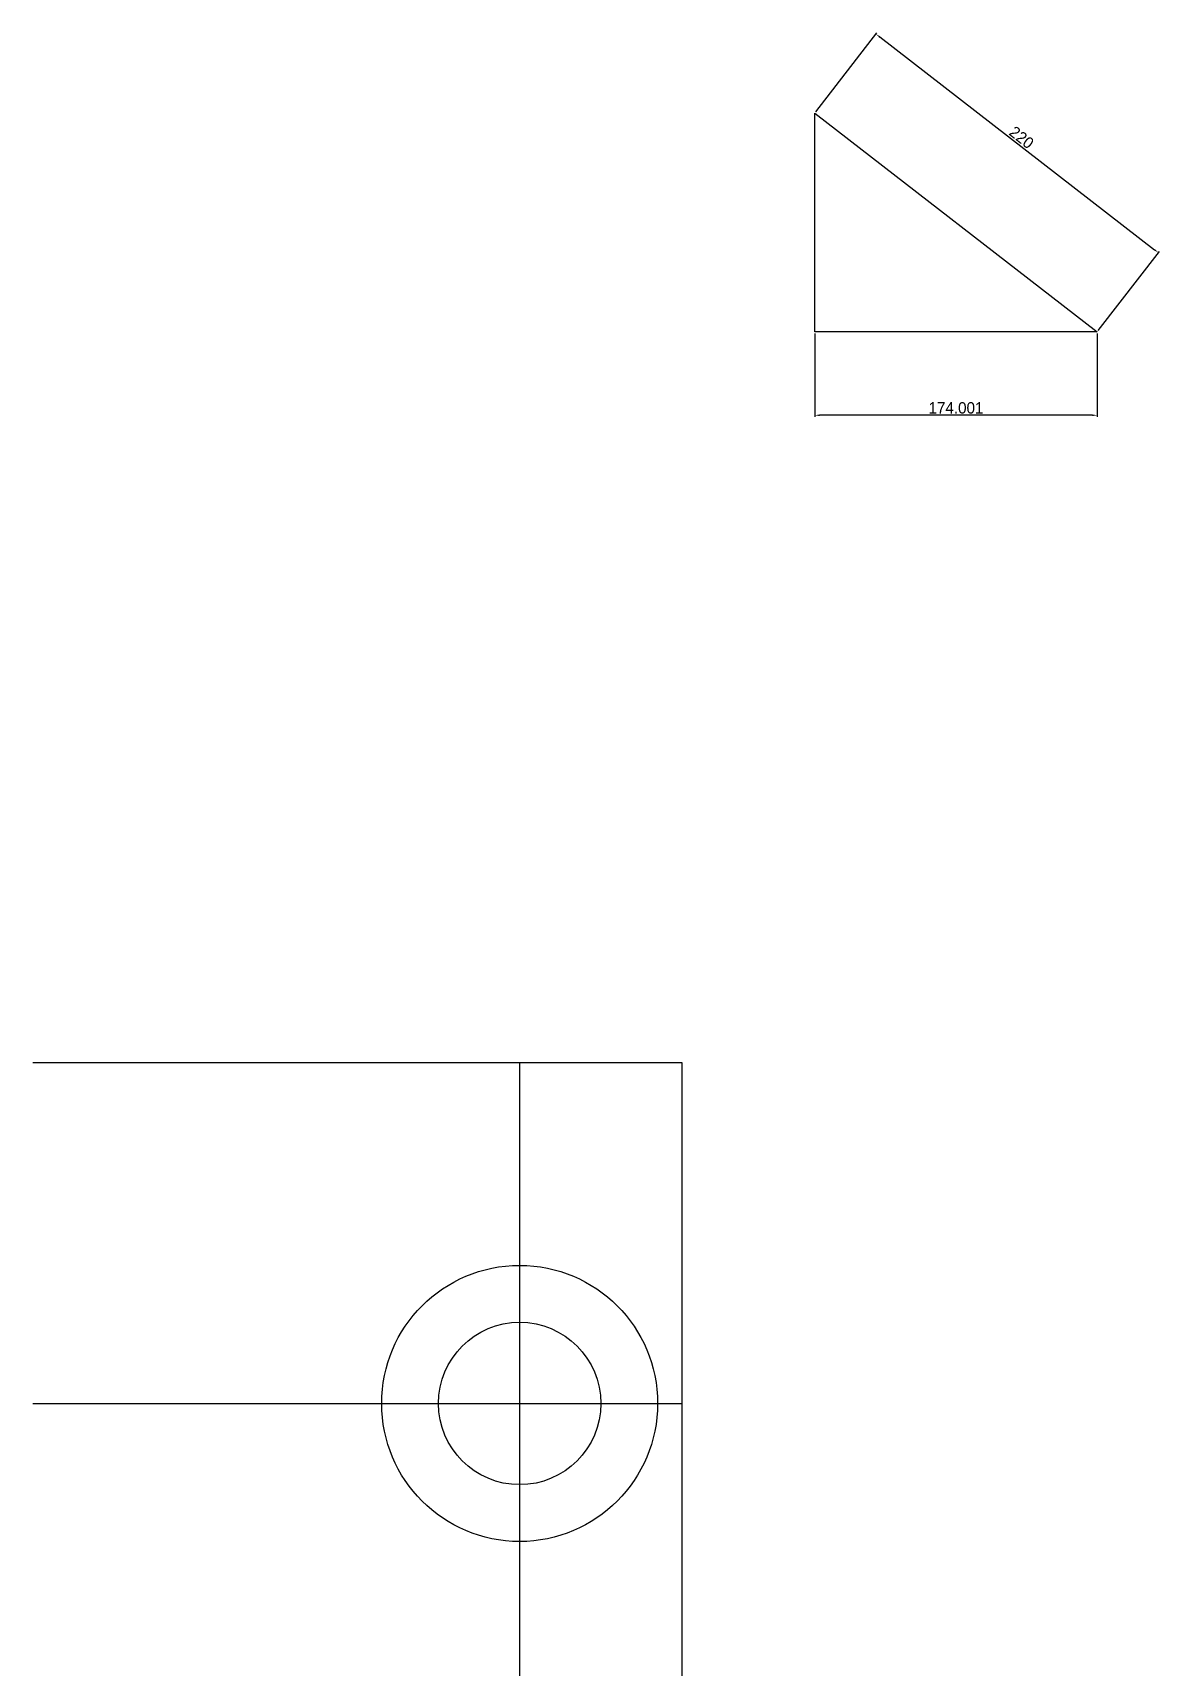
# Model space of a CAD drawing. Header units: millimetres. Extents: x -15418 to 43885, y -27590 to 23052.
# Drawn here: x 19808 to 20502, y -5208 to -4201 of the extents above; entities that cross this region are included whole.
import ezdxf

# ---------------------------------------------------------------- set-up
doc = ezdxf.new("R2010")
doc.units = ezdxf.units.MM
doc.header["$LTSCALE"] = 0.5
doc.layers.get('Defpoints').update_dxf_attribs({"color": 4})
doc.layers.add('Layer1', color=1, linetype='Continuous')
doc.dimstyles.new('ISO-25', dxfattribs={"dimtxt": 7, "dimasz": 3, "dimexe": 1, "dimexo": 1, "dimgap": 1, "dimtad": 1, "dimtoh": 1, "dimdec": 3, "dimdsep": 46, "dimtxsty": 'Standard', "dimcen": 2.5, "dimadec": 0, "dimazin": 0, "dimtfac": 1, "dimtdec": 3, "dimtmove": 0, "dimatfit": 3, "dimfxl": 1, "dimarcsym": 1})

# ---------------------------------------------------------------- blocks, each defined once
blk = doc.blocks.new('*D144')
at = {"layer": 'Defpoints', "color": 0, "transparency": 16777216}
for p in [(20290.1, -4250.6), (20501.8, -4336.6), (20464.1, -4385.3)]:
    blk.add_point(p, dxfattribs=at)
at = {"layer": 'Layer1', "color": 0, "lineweight": -2, "transparency": 16777216}
for p, q in [((20290.7, -4249.9), (20328.4, -4201.2)), ((20330.1, -4203.8), (20499.4, -4334.8)), ((20464.7, -4384.5), (20502.4, -4335.8))]:
    blk.add_line(p, q, dxfattribs=at)
at = {"layer": 'Layer1', "color": 0, "transparency": 16777216}
for points in [[(20330.4, -4203.4), (20329.8, -4204.2), (20327.8, -4202)], [(20499.7, -4334.4), (20499.1, -4335.2), (20501.8, -4336.6)]]:
    blk.add_solid(points, dxfattribs=at)
at = {"layer": 'Layer1', "color": 0, "transparency": 16777216, "insert": (20417.5, -4265.7), "char_height": 7, "attachment_point": 5, "rotation": 322.271}
blk.add_mtext('220', dxfattribs=at)
blk = doc.blocks.new('*D145')
at = {"layer": 'Defpoints', "color": 0, "transparency": 16777216}
for p in [(20290.1, -4385.3), (20464.1, -4385.3), (20290.1, -4436.7)]:
    blk.add_point(p, dxfattribs=at)
at = {"layer": 'Layer1', "color": 0, "lineweight": -2, "transparency": 16777216}
for p, q in [((20290.1, -4386.3), (20290.1, -4437.7)), ((20464.1, -4386.3), (20464.1, -4437.7)), ((20461.1, -4436.7), (20293.1, -4436.7))]:
    blk.add_line(p, q, dxfattribs=at)
at = {"layer": 'Layer1', "color": 0, "transparency": 16777216}
for points in [[(20293.1, -4436.2), (20293.1, -4437.2), (20290.1, -4436.7)], [(20461.1, -4436.2), (20461.1, -4437.2), (20464.1, -4436.7)]]:
    blk.add_solid(points, dxfattribs=at)
at = {"layer": 'Layer1', "color": 0, "transparency": 16777216, "insert": (20377.1, -4432.2), "char_height": 7, "attachment_point": 5}
blk.add_mtext('174.001', dxfattribs=at)

msp = doc.modelspace()

# ---------------------------------------------------------------- linework, layer by layer
at = {"layer": 'Layer1', "transparency": 33554661}
for p, q in [((20290.1061, -4250.6499), (20464.1072, -4385.274)), ((20290.1061, -4385.274), (20290.1061, -4250.6499)), ((20464.1072, -4385.274), (20290.1061, -4385.274)), ((19808.2981, -4835.0771), (20208.2981, -4835.0771)), ((20108.2981, -4835.0771), (20108.2981, -6421.0235)), ((20208.2981, -4835.0771), (20208.2981, -6421.0235)), ((19808.2981, -5045.0771), (20208.2981, -5045.0771))]:
    msp.add_line(p, q, dxfattribs=at)
for radius in [85, 50]:
    msp.add_circle((20108.2981, -5045.0771), radius, dxfattribs=at)

# ---------------------------------------------------------------- dimensions: what is measured, and where the dimension line sits
dim = msp.add_aligned_dim(p1=(20290.1061, -4250.6499), p2=(20464.1072, -4385.274), distance=61.5339, dimstyle='ISO-25', dxfattribs=at)
dim.commit()
dim.dimension.update_dxf_attribs({"geometry": '*D144', "text_midpoint": (20417.5146, -4265.7349)})
dim = msp.add_linear_dim(base=(20290.1061, -4436.7257), p1=(20464.1072, -4385.274), p2=(20290.1061, -4385.274), dimstyle='ISO-25', dxfattribs=at)
dim.commit()
dim.dimension.update_dxf_attribs({"geometry": '*D145', "text_midpoint": (20377.1067, -4432.2257)})

doc.saveas('drawing.dxf')
